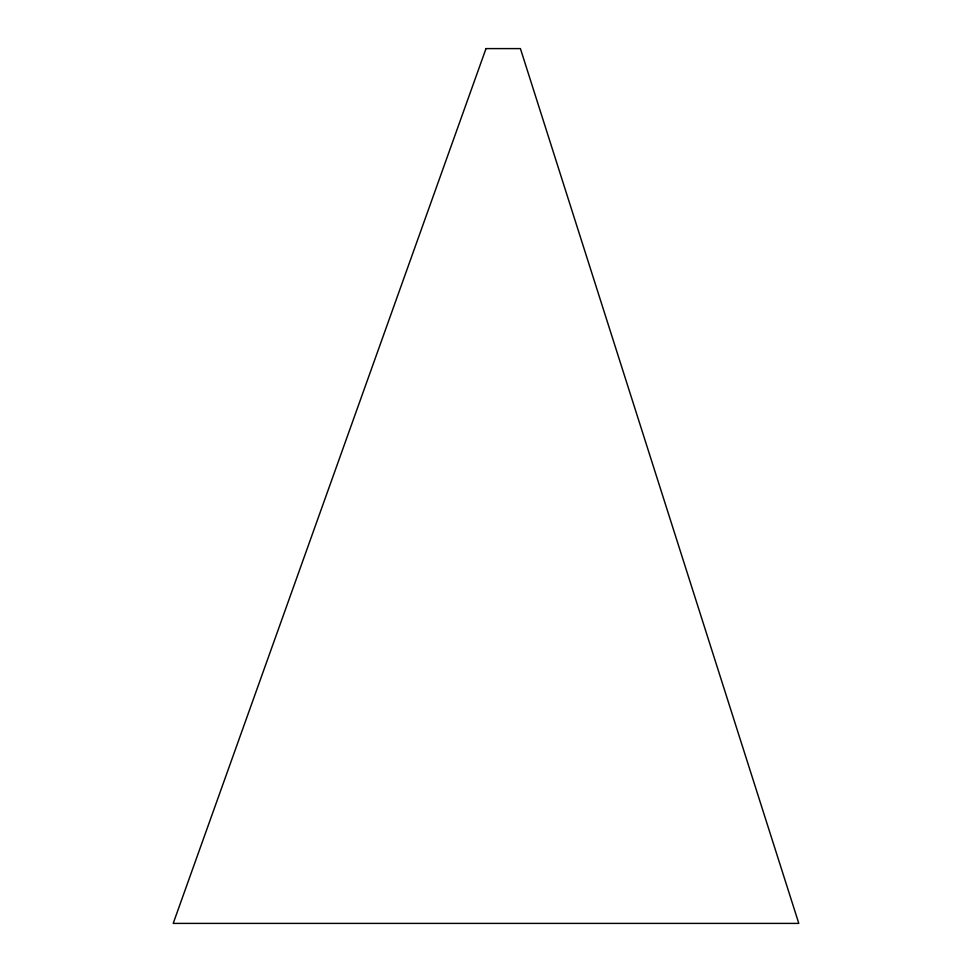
<?xml version="1.0" encoding="UTF-8"?>
<svg xmlns="http://www.w3.org/2000/svg" width="972" height="972" viewBox="0 0 972 972"><rect width="100%" height="100%" fill="white"/><g stroke="black" fill="none" stroke-linecap="round" stroke-linejoin="round"><path stroke-width="1.46" d="M486 48.6L173.198 923.4L798.802 923.4L520.409 48.6L486 48.6"/></g></svg>
